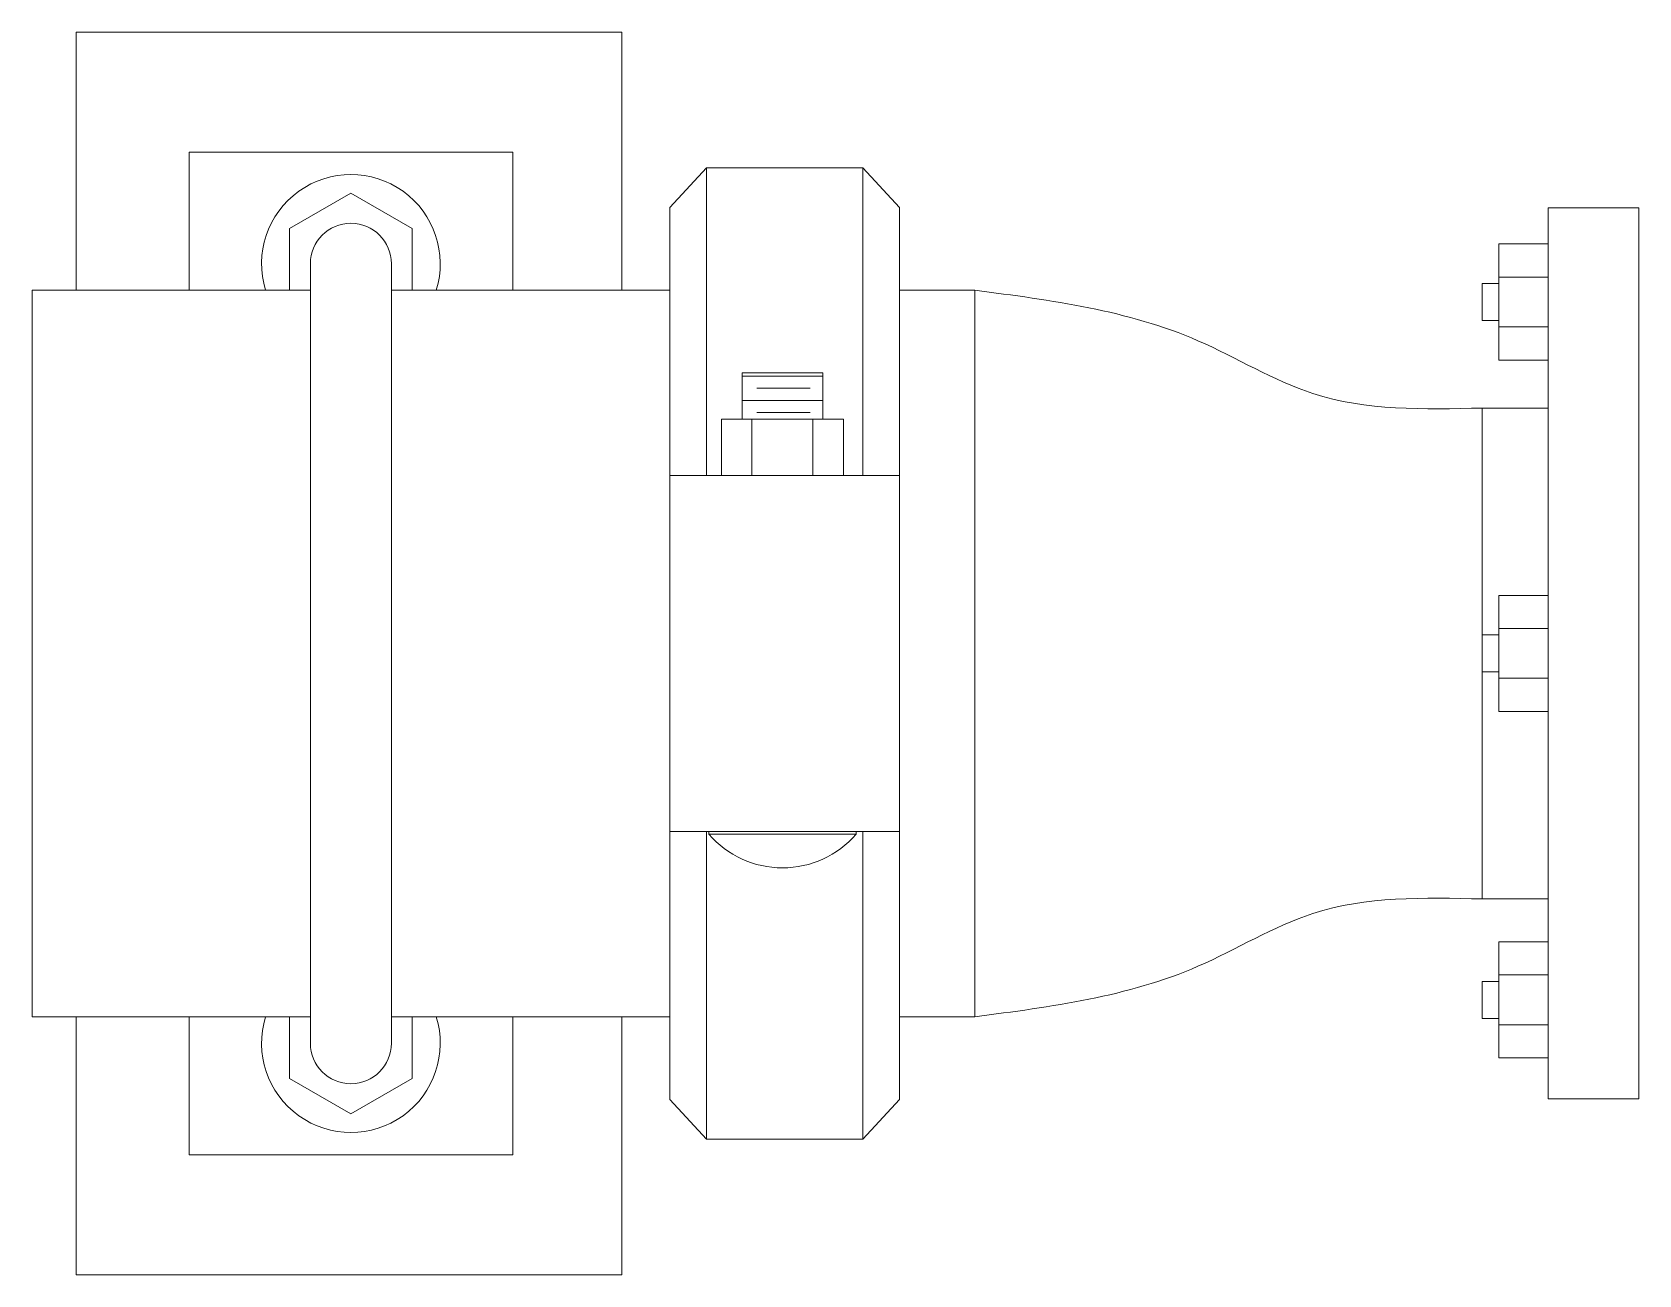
# Model space of a CAD drawing. Header units: millimetres. Extents: x 226317 to 226469, y 8188100 to 8188260.
# Drawn here: x 226391.3003 to 226391.5523, y 8188235.1644 to 8188235.3594 of the extents above; entities that cross this region are included whole.
import ezdxf

# ---------------------------------------------------------------- set-up
doc = ezdxf.new("R2010")
doc.units = ezdxf.units.MM
doc.layers.add('0-block sanit', color=8, linetype='Continuous', lineweight=25)
doc.layers.add('0-BLOCK-SANIT', color=8, linetype='Continuous', lineweight=25)
doc.layers.add('00-GTI-Acoples', color=8, linetype='Continuous')
doc.layers.add('INGEYCON-ACI-VALVULAS', color=8, linetype='Continuous')

# ---------------------------------------------------------------- blocks, each defined once
blk = doc.blocks.new('A$C363a55df')
at = {"layer": '00-GTI-Acoples', "linetype": 'Continuous', "lineweight": 0, "extrusion": (3.834758505292828e-17, -1, 0)}
for p, q in [((-27.05100000003586, 104.9886301368242), (-18.41220044862712, 114.3000000000175)), ((-18.41220044862712, 41.9100000000326), (-18.41220044862712, 114.3000000000175)), ((18.41220044856891, 114.3000000000175), (-18.41220044862712, 114.3000000000175)), ((18.41220044856891, 41.9100000000326), (18.41220044856891, 114.3000000000175)), ((27.05099999997765, 104.9886301368242), (18.41220044856891, 114.3000000000175)), ((-27.05100000003586, 41.9100000000326), (-27.05100000003586, 104.9886301368242)), ((27.05099999997765, 41.9100000000326), (27.05099999997765, 104.9886301368242)), ((-9.01699999999255, 66.04000000003725), (0.507999999972526, 66.04000000003725)), ((-9.01699999999255, 55.13661589144613), (-9.01699999999255, 66.04000000003725)), ((0.507999999972526, 66.04000000003725), (10.03299999999581, 66.04000000003725)), ((10.03299999999581, 55.13661589144613), (10.03299999999581, 66.04000000003725)), ((-13.83950784226181, 41.9100000000326), (-13.83950784226181, 55.13661589144613)), ((-13.83950784226181, 55.13661589144613), (-6.665753921144642, 55.13661589144613)), ((-6.665753921144642, 41.9100000000326), (-6.665753921144642, 55.13661589144613)), ((-6.665753921144642, 55.13661589144613), (7.681753921089694, 55.13661589144613)), ((7.681753921089694, 41.9100000000326), (7.681753921089694, 55.13661589144613)), ((7.681753921089694, 55.13661589144613), (14.85550784226507, 55.13661589144613)), ((14.85550784226507, 41.9100000000326), (14.85550784226507, 55.13661589144613)), ((-27.05100000003586, 41.9100000000326), (-27.05100000003586, 21.59834273750312)), ((-25.35824375459924, 41.9100000000326), (-27.05100000003586, 41.9100000000326)), ((-6.408104165049735, 41.9100000000326), (-25.35824375459924, 41.9100000000326)), ((7.424104165052995, 41.9100000000326), (-6.408104165049735, 41.9100000000326)), ((26.40961272106506, 41.9100000000326), (7.424104165052995, 41.9100000000326)), ((27.05099999997765, 41.9100000000326), (26.40961272106506, 41.9100000000326)), ((27.05099999997765, 41.9100000000326), (27.05099999997765, 21.59834273715387)), ((-27.05100000003586, -21.59834273744491), (-27.05100000003586, 21.59834273750312)), ((27.05099999997765, -21.59834273712477), (27.05099999997765, 21.59834273715387)), ((-27.05100000003586, -21.59834273744491), (-27.05100000003586, -41.90999999997439)), ((27.05099999997765, -21.59834273712477), (27.05099999997765, -41.90999999997439)), ((-27.05100000003586, -41.90999999997439), (-25.35824375459924, -41.90999999997439)), ((-27.05100000003586, -104.988630136766), (-27.05100000003586, -41.90999999997439)), ((-25.35824375459924, -41.90999999997439), (-6.408104165049735, -41.90999999997439)), ((-18.41220044862712, -114.2999999999884), (-18.41220044862712, -41.90999999997439)), ((-16.80532645923086, -42.54302838971489), (-16.80532645923086, -41.90999999997439)), ((-16.80532645923086, -42.54302838971489), (17.82132645923411, -42.54302838971489)), ((-6.408104165049735, -41.90999999997439), (7.424104165052995, -41.90999999997439)), ((7.424104165052995, -41.90999999997439), (26.40961272106506, -41.90999999997439)), ((17.82132645923411, -42.54302838971489), (17.82132645923411, -41.90999999997439)), ((18.41220044856891, -114.2999999999884), (18.41220044856891, -41.90999999997439)), ((26.40961272106506, -41.90999999997439), (27.05099999997765, -41.90999999997439)), ((27.05099999997765, -104.988630136766), (27.05099999997765, -41.90999999997439)), ((-27.05100000003586, -104.988630136766), (-18.41220044862712, -114.2999999999884)), ((27.05099999997765, -104.988630136766), (18.41220044856891, -114.2999999999884)), ((18.41220044856891, -114.2999999999884), (-18.41220044862712, -114.2999999999884))]:
    blk.add_line(p, q, dxfattribs=at)
at = {"layer": '00-GTI-Acoples', "linetype": 'Continuous', "lineweight": 0}
for p, q in [((-27.05097000778187, 103.0951467860723), (-27.05102999223163, -103.0950268171728)), ((27.05102999223163, 103.0951310468081), (27.05097000778187, -103.095131046779)), ((10.03299999999581, 65.29714152429369), (-9.01699999999255, 65.29714152429369)), ((6.540024449524935, 62.47717693724553), (-5.981224449526053, 62.47717693724553)), ((10.03299999999581, 59.54391846017097), (-9.01699999999255, 59.54391846017097)), ((6.540024449524935, 56.72395387312281), (-5.981224449526053, 56.72395387312281))]:
    blk.add_line(p, q, dxfattribs=at)
blk.add_arc((0.507999999972526, -27.558676679153), 22.89720658223811, 220.8755594149938, 319.1244405850063, dxfattribs=at)
blk = doc.blocks.new('manifold')
at = {"layer": '0-block sanit', "color": 8, "lineweight": 0, "elevation": -9.698933451613519e-07}
for points in [[(0.4756479617208242, -1.582966307119932), (0.4756479617208242, -1.57119329640409)], [(0.5896479608491063, -1.582966307119932), (0.5896479608491063, -1.57119329640409)]]:
    blk.add_lwpolyline(points, dxfattribs=at)
at = {"layer": '0-BLOCK-SANIT', "color": 8, "linetype": 'Continuous', "lineweight": 0}
for p, q in [((0.5896479608491063, -1.582966307119932, -9.698933451613519e-07), (0.4756479617208242, -1.582966307119932, -9.698933451613519e-07)), ((0.582647961564362, -1.582966307119932, -9.698933451613519e-07), (0.4826479610055685, -1.582966307119932, -9.698933451613519e-07)), ((0.5711564291268587, -1.662585027457681, -1.000475497361372e-06), (0.4941394934430718, -1.662585027457681, -1.000475497361372e-06)), ((0.4941394934430718, -1.662585027457681, -9.698933451613519e-07), (0.4941394934430718, -1.672905664832797, -9.698933451613519e-07)), ((0.4941394934430718, -1.662585029320326, -9.698933451613519e-07), (0.4941394934430718, -1.672905666695442, -9.698933451613519e-07)), ((0.5711564291268587, -1.662585029320326, -1.000475497361372e-06), (0.4944086140021682, -1.662585029320326, -1.000475497361372e-06)), ((0.5711564281955361, -1.662585027457681, -9.698933451613519e-07), (0.5711564281955361, -1.672905664832797, -9.698933451613519e-07)), ((0.5711564291268587, -1.662585029320326, -9.698933451613519e-07), (0.5711564291268587, -1.672905666695442, -9.698933451613519e-07))]:
    blk.add_line(p, q, dxfattribs=at)
at = {"layer": '0-BLOCK-SANIT', "color": 8, "lineweight": 0}
for p, q in [((0.4745891010388732, -1.665157042385545, -1.000475497361372e-06), (0.4745891010388732, -1.662585027457681, -1.000475497361372e-06)), ((0.4745891010388732, -1.662585027457681, -1.000475497361372e-06), (0.480400656349957, -1.662585027457681, -1.000475497361372e-06)), ((0.480400656349957, -1.662585027457681, -1.000475497361372e-06), (0.480400656349957, -1.665157042385545, -1.000475497361372e-06)), ((0.5297337947413325, -1.665157042385545, -1.000475497361372e-06), (0.5297337947413325, -1.662585027457681, -1.000475497361372e-06)), ((0.5297337947413325, -1.662585027457681, -1.000475497361372e-06), (0.5355453481897712, -1.662585027457681, -1.000475497361372e-06)), ((0.5355453481897712, -1.662585027457681, -1.000475497361372e-06), (0.5355453481897712, -1.665157042385545, -1.000475497361372e-06)), ((0.5841025123372674, -1.665157042385545, -1.000475497361372e-06), (0.5841025123372674, -1.662585027457681, -1.000475497361372e-06)), ((0.5841025123372674, -1.662585027457681, -1.000475497361372e-06), (0.5899140695109963, -1.662585027457681, -1.000475497361372e-06)), ((0.5899140695109963, -1.662585027457681, -1.000475497361372e-06), (0.5899140695109963, -1.665157042385545, -1.000475497361372e-06)), ((0.4683900466188788, -1.672909213171806, -1.000475497361372e-06), (0.4683900466188788, -1.665157042385545, -1.000475497361372e-06)), ((0.4683900466188788, -1.665157042385545, -1.000475497361372e-06), (0.4865997144952416, -1.665157042385545, -1.000475497361372e-06)), ((0.4735778523609042, -1.665157042385545, -1.000475497361372e-06), (0.4735778523609042, -1.672909213171806, -1.000475497361372e-06)), ((0.4735778523609042, -1.665157042385545, -1.000475497361372e-06), (0.4735778523609042, -1.672909213171806, -1.000475497361372e-06)), ((0.4813747992739081, -1.665157042385545, -1.000475497361372e-06), (0.4813747992739081, -1.672909213171806, -1.000475497361372e-06)), ((0.4813747992739081, -1.665157042385545, -1.000475497361372e-06), (0.4813747992739081, -1.672909213171806, -1.000475497361372e-06)), ((0.4865997144952416, -1.665157042385545, -1.000475497361372e-06), (0.4865997144952416, -1.672909213171806, -1.000475497361372e-06)), ((0.523534738458693, -1.672909213171806, -1.000475497361372e-06), (0.523534738458693, -1.665157042385545, -1.000475497361372e-06)), ((0.523534738458693, -1.665157042385545, -1.000475497361372e-06), (0.5417444063350558, -1.665157042385545, -1.000475497361372e-06)), ((0.5287225460633636, -1.665157042385545, -1.000475497361372e-06), (0.5287225460633636, -1.672909213171806, -1.000475497361372e-06)), ((0.5287225460633636, -1.665157042385545, -1.000475497361372e-06), (0.5287225460633636, -1.672909213171806, -1.000475497361372e-06)), ((0.5365194929763675, -1.665157042385545, -1.000475497361372e-06), (0.5365194929763675, -1.672909213171806, -1.000475497361372e-06)), ((0.5365194929763675, -1.665157042385545, -1.000475497361372e-06), (0.5365194929763675, -1.672909213171806, -1.000475497361372e-06)), ((0.5417444063350558, -1.665157042385545, -1.000475497361372e-06), (0.5417444063350558, -1.672909213171806, -1.000475497361372e-06)), ((0.577903457917273, -1.672909213171806, -1.000475497361372e-06), (0.577903457917273, -1.665157042385545, -1.000475497361372e-06)), ((0.577903457917273, -1.665157042385545, -1.000475497361372e-06), (0.5961131239309907, -1.665157042385545, -1.000475497361372e-06)), ((0.5830912636592984, -1.665157042385545, -1.000475497361372e-06), (0.5830912636592984, -1.672909213171806, -1.000475497361372e-06)), ((0.5830912636592984, -1.665157042385545, -1.000475497361372e-06), (0.5830912636592984, -1.672909213171806, -1.000475497361372e-06)), ((0.5908882124349475, -1.665157042385545, -1.000475497361372e-06), (0.5908882124349475, -1.672909213171806, -1.000475497361372e-06)), ((0.5908882124349475, -1.665157042385545, -1.000475497361372e-06), (0.5908882124349475, -1.672909213171806, -1.000475497361372e-06)), ((0.5961131239309907, -1.665157042385545, -1.000475497361372e-06), (0.5961131239309907, -1.672909213171806, -1.000475497361372e-06)), ((0.6025456255301833, -1.672909213171806, -1.000475497361372e-06), (0.4627335192635655, -1.672909213171806, -1.000475497361372e-06)), ((0.4627335192635655, -1.672909213171806, -1.000475497361372e-06), (0.4627335192635655, -1.687146212847438, -1.000475497361372e-06)), ((0.4865997144952416, -1.672909213171806, -1.000475497361372e-06), (0.4683900466188788, -1.672909213171806, -1.000475497361372e-06)), ((0.5417444063350558, -1.672909213171806, -1.000475497361372e-06), (0.523534738458693, -1.672909213171806, -1.000475497361372e-06)), ((0.5961131239309907, -1.672909213171806, -1.000475497361372e-06), (0.577903457917273, -1.672909213171806, -1.000475497361372e-06)), ((0.6025456255301833, -1.687146212847438, -1.000475497361372e-06), (0.6025456255301833, -1.672909213171806, -1.000475497361372e-06)), ((0.4627335192635655, -1.687146212847438, -1.000475497361372e-06), (0.6025456255301833, -1.687146212847438, -1.000475497361372e-06))]:
    blk.add_line(p, q, dxfattribs=at)
for points, elevation in [([(0.4756479617208242, -1.435125296877231), (0.5896479608491063, -1.435125296877231), (0.5896480130031705, -1.4787685367628), (0.4756480129435658, -1.4787685367628)], -9.698933451613519e-07), ([(0.4756479617208242, -1.535125298367348), (0.5896479608491063, -1.535125298367348), (0.5896480130031705, -1.491482058481779), (0.4756480129435658, -1.491482058481779)], -9.698933451613519e-07), ([(0.4865997144952416, -1.665157042385545), (0.4865997144952416, -1.672909213171806), (0.4683900466188788, -1.672909213171806), (0.4683900466188788, -1.665157042385545)], 4.062756190551051e-05), ([(0.5417444063350558, -1.665157042385545), (0.5417444063350558, -1.672909213171806), (0.523534738458693, -1.672909213171806), (0.523534738458693, -1.665157042385545)], 4.062756190551051e-05), ([(0.5961131239309907, -1.665157042385545), (0.5961131239309907, -1.672909213171806), (0.577903457917273, -1.672909213171806), (0.577903457917273, -1.665157042385545)], 4.062756190551051e-05), ([(0.6025456255301833, -1.687146212847438), (0.6025456255301833, -1.672909213171806), (0.4627335192635655, -1.672909213171806), (0.4627335192635655, -1.687146212847438)], 4.062756190551051e-05)]:
    blk.add_lwpolyline(points, close=True, dxfattribs=dict(at, elevation=elevation))
at = {"layer": '0-BLOCK-SANIT', "color": 8, "lineweight": 0, "elevation": -1.000475497361372e-06}
for points in [[(0.4745891010388732, -1.665157042385545), (0.4745891010388732, -1.662585027457681), (0.480400656349957, -1.662585027457681), (0.480400656349957, -1.665157042385545)], [(0.5297337947413325, -1.665157042385545), (0.5297337947413325, -1.662585027457681), (0.5355453481897712, -1.662585027457681), (0.5355453481897712, -1.665157042385545)], [(0.5841025123372674, -1.665157042385545), (0.5841025123372674, -1.662585027457681), (0.5899140695109963, -1.662585027457681), (0.5899140695109963, -1.665157042385545)]]:
    blk.add_lwpolyline(points, dxfattribs=at)
at = {"layer": '0-BLOCK-SANIT', "color": 8, "linetype": 'Continuous', "lineweight": 0}
for points in [[(0.4941394934430718, -1.662585029320326, -9.698933451613519e-07), (0.4918461740016937, -1.635992057563271, -9.698933451613519e-07), (0.4835657123476267, -1.617986276687589, -9.698933451613519e-07), (0.4756479617208242, -1.582966307119932, -9.698933451613519e-07)], [(0.5711564291268587, -1.662585029320326, -9.698933451613519e-07), (0.5734497485682368, -1.635992057563271, -9.698933451613519e-07), (0.5817302102223039, -1.617986276687589, -9.698933451613519e-07), (0.5896479608491063, -1.582966307119932, -9.698933451613519e-07)]]:
    blk.add_spline(points, degree=3, dxfattribs=at)
at = {"layer": 'INGEYCON-ACI-VALVULAS', "color": 8, "lineweight": 0}
for p, q in [((0.4351479597389698, -1.510505022422876, -0.0001921084140158447), (0.4351479597389698, -1.442039173038211, -0.0001921085738605613)), ((0.4351479597389698, -1.442039173038211, -0.0001921085738605613), (0.4756479617208242, -1.442039173038211, -0.0001921072804379613)), ((0.6301479628309608, -1.442039173038211, -0.0001557087120704613), (0.5896479608491063, -1.442039173038211, -9.698933451613519e-07)), ((0.6301479609683156, -1.459745572821703, -0.0001557084883872613), (0.6301479628309608, -1.442039173038211, -0.0001557087120704613)), ((0.4539739713072777, -1.510505022422876, -0.0001921069546014447), (0.4539739713072777, -1.459745572821703, -0.0001921067028931613)), ((0.4539739713072777, -1.459745572821703, -9.698933452613424e-07), (0.4756479617208242, -1.459745572821703, -9.698933452613424e-07)), ((0.6113219512626529, -1.459745572821703, 3.543033928543867e-05), (0.5896479608491063, -1.459745572821703, 3.543033928543867e-05)), ((0.6113219512626529, -1.510505022422876, -0.0001557067219707447), (0.6113219512626529, -1.459745572821703, -0.0001557064702624613)), ((0.6301479618996382, -1.527617528976407, -0.0001557083297974988), (0.6301479609683156, -1.459745572821703, -0.0001557084883872613)), ((0.4659510962665081, -1.47551508055767, -0.0001921082675458654), (0.4604026339948177, -1.48512529762229, -0.0001921082675458654)), ((0.4756479617208242, -1.47551508055767, -0.0001921082675458654), (0.4659510962665081, -1.47551508055767, -0.0001921082675458654)), ((0.5896479608491063, -1.47551508055767, -0.0001557080349152654), (0.5993448263034225, -1.47551508055767, -0.0001557080349152654)), ((0.5993448263034225, -1.47551508055767, -0.0001557080349152654), (0.6048932885751128, -1.48512529762229, -0.0001557080349152654)), ((0.5937963640317321, -1.478768538625445, -0.0001557080349152654), (0.4714995585381985, -1.478768538625445, -0.0001921119093655449)), ((0.4604026339948177, -1.48512529762229, -0.0001921082675458654), (0.4659510962665081, -1.494735514686909, -0.0001921082675458654)), ((0.6048932885751128, -1.48512529762229, -0.0001557080349152654), (0.5993448263034225, -1.494735514686909, -0.0001557080349152654)), ((0.4714995585381985, -1.491482052893844, -0.0001921119093655449), (0.5937963640317321, -1.491482056619134, -0.0001557080349152654)), ((0.4659510962665081, -1.494735514686909, -0.0001921082675458654), (0.4756479617208242, -1.494735514686909, -0.0001921082675458654)), ((0.5993448263034225, -1.494735514686909, -0.0001557080349152654), (0.5896479608491063, -1.494735514686909, -0.0001557080349152654)), ((0.4351479625329375, -1.527617528976407, -0.0001921081915875988), (0.4351479597389698, -1.510505022422876, -0.0001921084140158447)), ((0.4539739713072777, -1.510505022422876, -3.737026360514471e-05), (0.4756479617208242, -1.510505022422876, -3.737026360514471e-05)), ((0.6113219512626529, -1.510505022422876, -9.700309745447192e-07), (0.5896479608491063, -1.510505022422876, -9.700309745447192e-07)), ((0.4351479625329375, -1.527617528976407, -0.0001921082090955988), (0.4756479626521468, -1.527617528976407, -3.737023898729884e-05)), ((0.6301479618996382, -1.527617528976407, -0.0001557083473054988), (0.5896479617804289, -1.527617528976407, -9.69969319298842e-07))]:
    blk.add_line(p, q, dxfattribs=at)
for centre, radius, start, end in [((0.4714995585381985, -1.48512529762229, -0.0001921082675459654), 0.0140148995537386, 72.78251906467443, 287.2174809353256), ((0.5937963640317321, -1.48512529762229, -0.0001557080349152654), 0.0140148995537386, 252.7825033111633, 107.2174809353256), ((0.4714995585381985, -1.48512529762229, -0.0001921082675459654), 0.006356758011874, 90, 270), ((0.5937963640317321, -1.48512529762229, -0.0001557080349152654), 0.006356758011874, 270, 90)]:
    blk.add_arc(centre, radius, start, end, dxfattribs=at)
at = {"layer": '00-GTI-Acoples', "color": 8, "linetype": 'Continuous', "lineweight": 0, "xscale": 0.0006666666666666669, "yscale": 0.0006666666666666669, "zscale": 0.0006666666666666669, "rotation": 90}
blk.add_blockref('A$C363a55df', (0.532647960819304, -1.553159296454396, -9.698933451613519e-07), dxfattribs=at)
blk = doc.blocks.new('arq. estac.')
at = {"color": 1, "xscale": -1, "rotation": 90}
blk.add_blockref('manifold', (226685.2871638539, 8188240.440055843, 8.1408180339851e-09), dxfattribs=at)

msp = doc.modelspace()

# ---------------------------------------------------------------- block references
msp.add_blockref('arq. estac.', (-295.4220376470475, -4.645514124073088))

doc.saveas('drawing.dxf')
